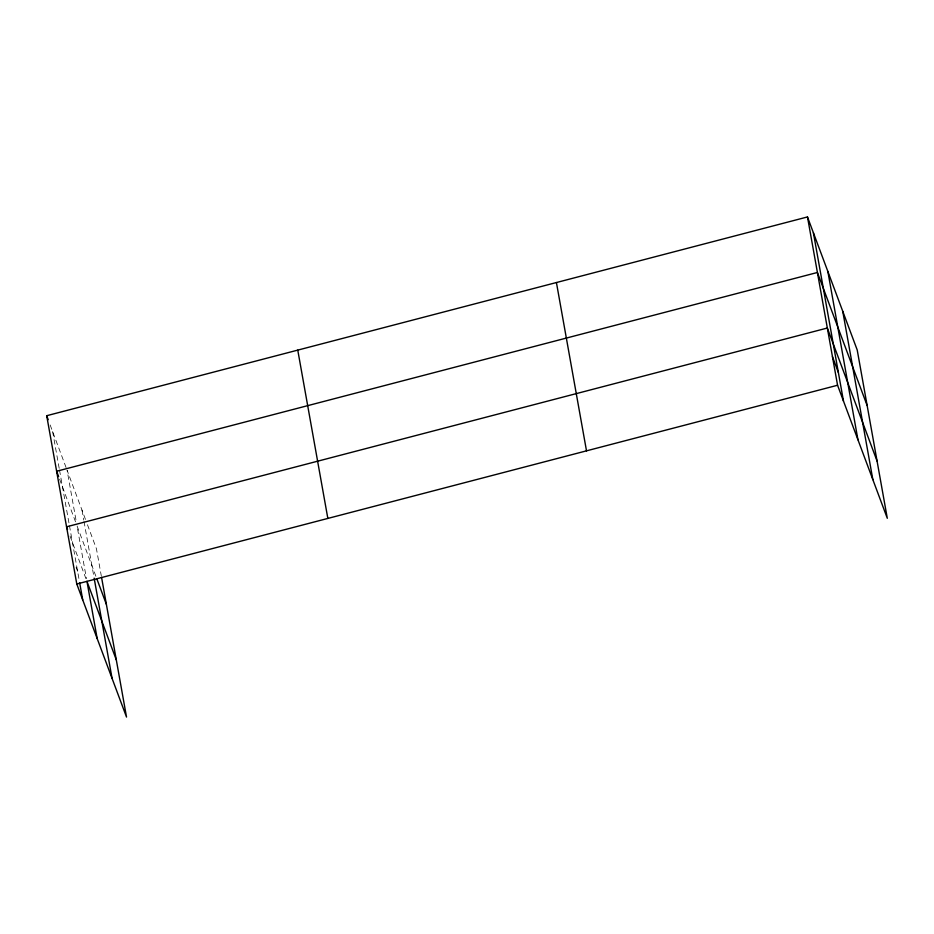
<?xml version="1.0" encoding="UTF-8"?>
<svg xmlns="http://www.w3.org/2000/svg" width="934" height="934" viewBox="0 0 934 934"><rect width="100%" height="100%" fill="white"/><g stroke="black" fill="none" stroke-linecap="round" stroke-linejoin="round"><path stroke-width="0.7" stroke-dasharray="4.67 3.5" d="M50.156 424.958L66.092 467.56M85.473 519.409L67.085 470.234L76.249 521.499M87.469 524.745L96.435 548.748L101.281 575.799M59.589 479.177L75.514 521.767M95.898 576.278L77.008 525.772L86.43 578.461M70.015 536.034L85.94 578.648M76.121 567.288L77.592 571.258M81.982 510.069L83.768 520.04M84.013 521.464L94.206 578.438M52.619 431.555L59.239 468.588M59.496 470.012L69.174 524.126M69.431 525.55L79.39 581.263"/><path stroke-width="1.4" d="M101.537 577.224L126.522 717.055L76.786 584.019L46.7 415.712L807.478 216.945L857.214 349.981L887.3 518.288L837.564 385.252L807.478 216.945M76.786 584.019L837.564 385.252M867.137 405.519L817.402 272.483L56.624 471.25L58.608 476.538M877.073 461.069L827.326 328.032L66.559 526.799L67.54 529.438M832.439 356.636L838.37 372.491M46.7 415.712L48.183 419.67M96.891 578.952L106.371 604.286M116.295 659.836L86.944 581.31L97.171 638.541M842.748 311.302L872.846 479.621M827.851 271.467L857.949 439.774M813.397 232.788L843.484 401.106M556.419 282.535L586.505 450.842M297.759 350.122L327.846 518.428M94.206 578.438L112.068 678.388M79.647 582.699L82.717 599.861"/></g></svg>
